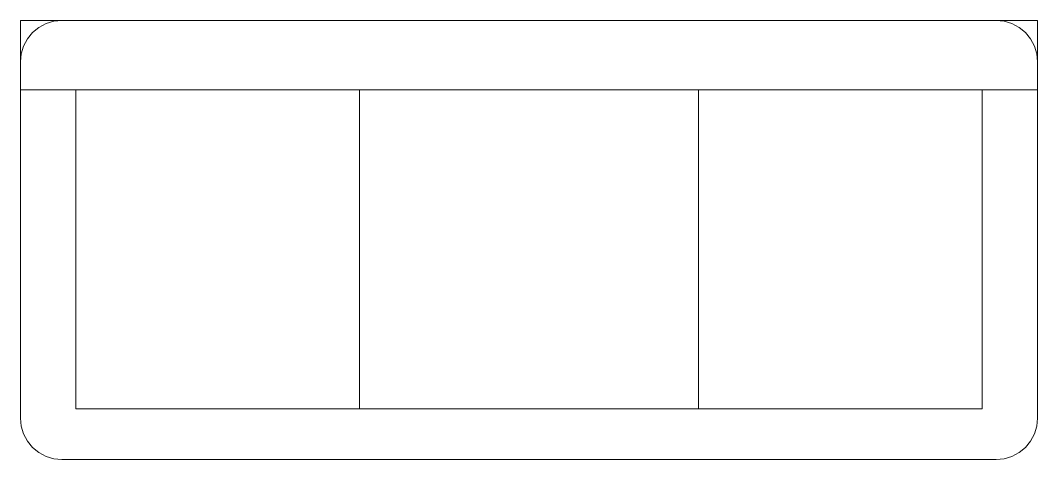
# Model space of a CAD drawing. Header units: millimetres. Extents: x 0 to 2200, y 0 to 950.
import ezdxf

# ---------------------------------------------------------------- set-up
doc = ezdxf.new("R2010")
doc.units = ezdxf.units.MM
doc.layers.add('A-FURN', color=7, linetype='Continuous', lineweight=20, true_color=0x5c7584)

# ---------------------------------------------------------------- blocks, each defined once
blk = doc.blocks.new('201_FURNITURE_BLOCKS_THREE_SEAT_SOFA_PLAN')
at = {"layer": 'A-FURN'}
for points in [[(2110, 0), (2127.6, 1.7), (2144.4, 6.9), (2160, 15.2), (2173.6, 26.4), (2184.8, 40), (2193.1, 55.6), (2198.3, 72.4), (2200, 90), (2200, 860), (2198.3, 877.6), (2193.1, 894.4), (2184.8, 910), (2173.6, 923.6), (2160, 934.8), (2144.4, 943.1), (2127.6, 948.3), (2110, 950), (90, 950), (72.4, 948.3), (55.6, 943.1), (40, 934.8), (26.4, 923.6), (15.2, 910), (6.9, 894.4), (1.7, 877.6), (0, 860), (0, 90), (1.7, 72.4), (6.9, 55.6), (15.2, 40), (26.4, 26.4), (40, 15.2), (55.6, 6.9), (72.4, 1.7), (90, 0)], [(0, 800), (2200, 800), (2200, 950), (0, 950)], [(120, 110), (2080, 110), (2080, 800), (120, 800)]]:
    blk.add_lwpolyline(points, close=True, dxfattribs=at)
for points in [[(733.3, 110), (733.3, 800)], [(1466.7, 110), (1466.7, 800)]]:
    blk.add_lwpolyline(points, dxfattribs=at)

msp = doc.modelspace()

# ---------------------------------------------------------------- block references
msp.add_blockref('201_FURNITURE_BLOCKS_THREE_SEAT_SOFA_PLAN', (0, 0))

doc.saveas('drawing.dxf')
